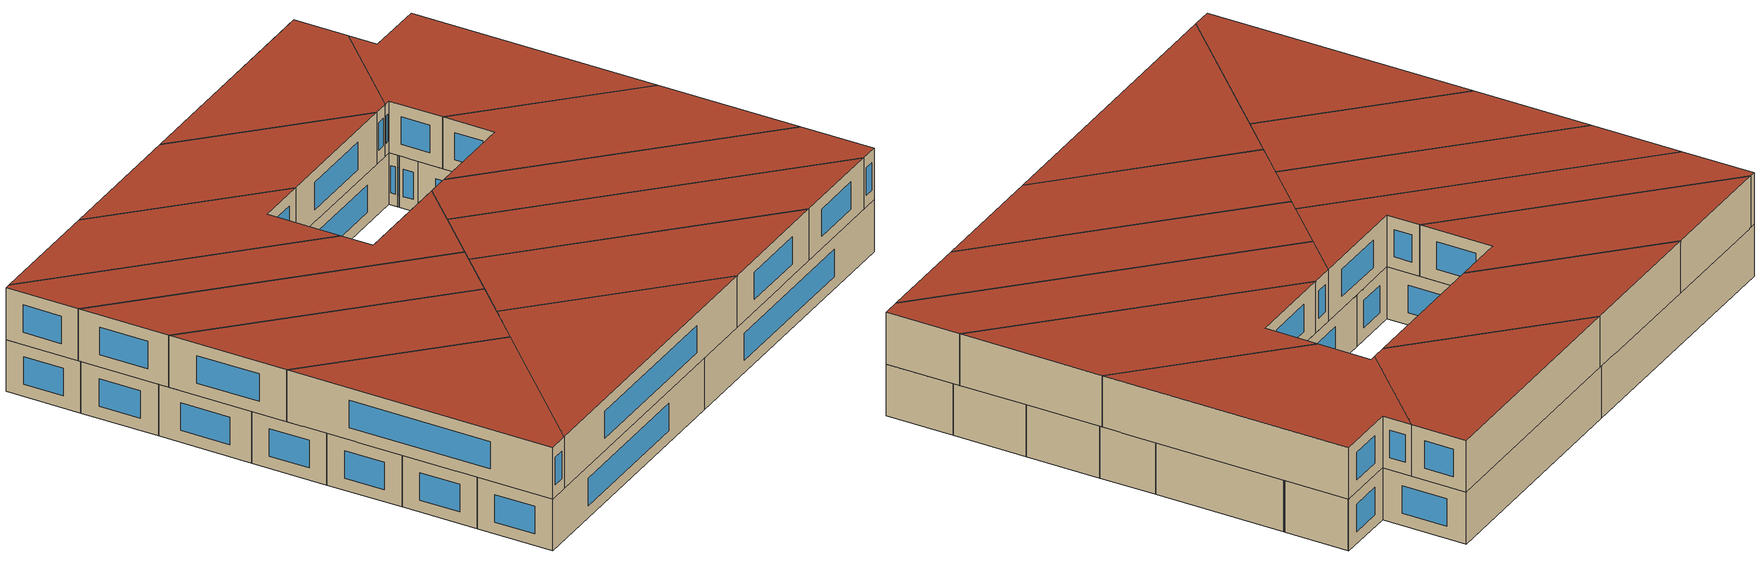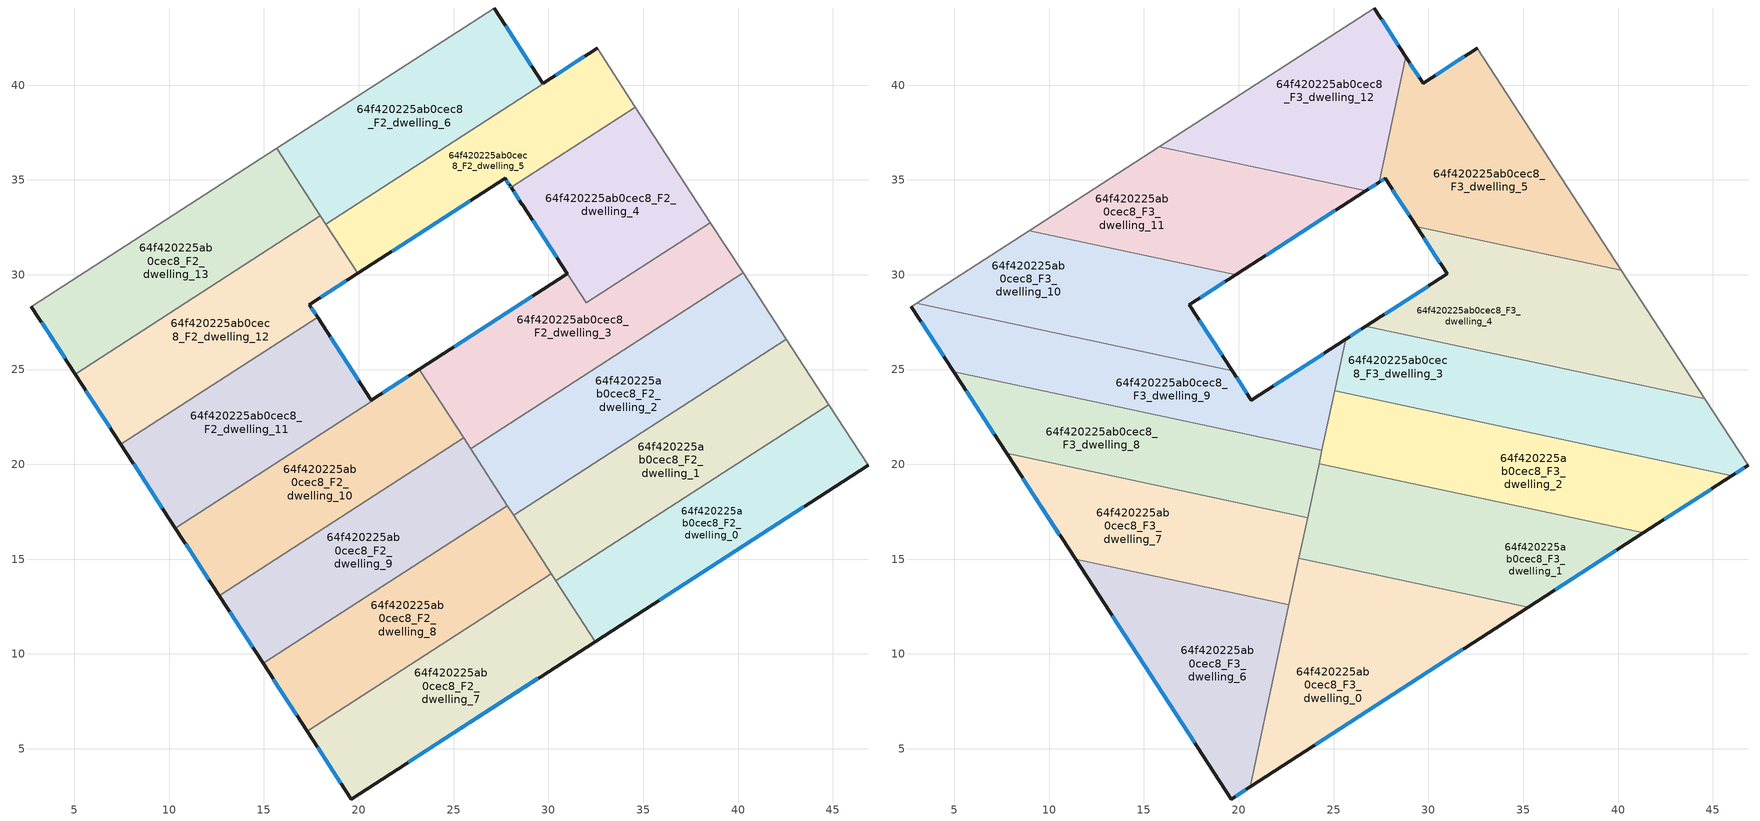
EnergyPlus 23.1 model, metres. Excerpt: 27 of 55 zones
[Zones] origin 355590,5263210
64f420225ab0cec8_F2_dwelling_0
 floor to 64f420225ab0cec8_F1_dwelling_0 (EU_floor_Construction): 44.78,23.15 46.86,19.95 32.46,10.66 30.4,13.86 z6
 wall outside (EU_wall_Construction): 32.46,10.66 46.86,19.95 z6:9
 wall to 64f420225ab0cec8_F2_dwelling_1 (EU_wall_Construction): 44.78,23.15 30.4,13.86 z6:9
 wall adiabatic (EU_wall_Construction): 46.86,19.95 44.78,23.15 z6:9
 wall to 64f420225ab0cec8_F2_dwelling_7 (EU_wall_Construction): 30.4,13.86 32.46,10.66 z6:9
 window (EU_Window_Construction): 35.84,12.84 43.48,17.77 z6.7:8.3
 ceiling adiabatic (EU_roof_Construction): 41.34,16.39 36.06,17.52 30.4,13.86 30.66,13.45 35.26,12.47 z9
64f420225ab0cec8_F2_dwelling_1
 floor to 64f420225ab0cec8_F1_dwelling_1 (EU_floor_Construction): 42.54,26.6 44.78,23.15 30.4,13.86 28.16,17.32 z6
 wall to 64f420225ab0cec8_F2_dwelling_2 (EU_wall_Construction): 42.54,26.6 28.16,17.32 z6:9
 wall adiabatic (EU_wall_Construction): 44.78,23.15 42.54,26.6 z6:9
 wall to 64f420225ab0cec8_F2_dwelling_8 (EU_wall_Construction): 28.16,17.32 30.15,14.24 z6:9
 wall to 64f420225ab0cec8_F2_dwelling_7 (EU_wall_Construction): 30.15,14.24 30.4,13.86 z6:9
64f420225ab0cec8_F2_dwelling_10
 floor to 64f420225ab0cec8_F1_dwelling_10 (EU_floor_Construction): 23.22,24.97 25.53,21.4 12.64,13.08 10.32,16.64 20.7,23.34 20.67,23.39 23.19,25.02 z6
 wall outside (EU_wall_Construction): 10.32,16.64 12.64,13.08 / 23.19,25.02 20.67,23.39 z6:9
 wall to 64f420225ab0cec8_F2_dwelling_9 (EU_wall_Construction): 12.64,13.08 25.53,21.4 z6:9
 wall to 64f420225ab0cec8_F2_dwelling_11 (EU_wall_Construction): 20.69,23.34 10.32,16.64 / 20.67,23.39 20.7,23.34 z6:9
 wall to 64f420225ab0cec8_F2_dwelling_3 (EU_wall_Construction): 25.53,21.4 23.22,24.97 23.19,25.02 z6:9
 window (EU_Window_Construction): 10.87,15.81 12.09,13.91 / 22.6,24.63 21.26,23.77 z6.7:8.3
 ceiling adiabatic (EU_roof_Construction): 14.56,14.31 11.4,14.99 12.64,13.08 z9
64f420225ab0cec8_F2_dwelling_11
 floor to 64f420225ab0cec8_F1_dwelling_11 (EU_floor_Construction): 17.83,27.77 20.67,23.39 20.69,23.34 10.32,16.64 7.45,21.07 z6
 wall outside (EU_wall_Construction): 20.67,23.39 17.83,27.77 / 7.45,21.07 10.32,16.64 z6:9
 wall to 64f420225ab0cec8_F2_dwelling_12 (EU_wall_Construction): 17.83,27.77 7.45,21.07 z6:9
 window (EU_Window_Construction): 20,24.42 18.49,26.74 / 8.12,20.03 9.65,17.68 z6.7:8.3
64f420225ab0cec8_F2_dwelling_12
 floor to 64f420225ab0cec8_F1_dwelling_12 (EU_floor_Construction): 17.97,33.1 19.93,30.07 17.4,28.43 17.83,27.77 7.45,21.07 5.05,24.76 z6
 wall outside (EU_wall_Construction): 17.83,27.77 17.4,28.43 19.93,30.07 / 5.05,24.76 7.45,21.07 z6:9
 wall to 64f420225ab0cec8_F2_dwelling_13 (EU_wall_Construction): 17.97,33.1 5.05,24.76 z6:9
 wall to 64f420225ab0cec8_F2_dwelling_5 (EU_wall_Construction): 19.93,30.07 18.26,32.66 z6:9
 wall to 64f420225ab0cec8_F2_dwelling_6 (EU_wall_Construction): 18.26,32.66 17.97,33.1 z6:9
 window (EU_Window_Construction): 17.99,28.81 19.34,29.68 / 17.72,27.92 17.5,28.27 / 5.61,23.89 6.89,21.94 z6.7:8.3
64f420225ab0cec8_F2_dwelling_13
 floor to 64f420225ab0cec8_F1_dwelling_13 (EU_floor_Construction): 15.67,36.67 17.97,33.1 5.05,24.76 2.74,28.32 z6
 wall outside (EU_wall_Construction): 2.74,28.32 5.05,24.76 z6:9
 wall adiabatic (EU_wall_Construction): 15.67,36.67 2.74,28.32 z6:9
 wall to 64f420225ab0cec8_F2_dwelling_6 (EU_wall_Construction): 17.97,33.1 15.67,36.67 z6:9
 window (EU_Window_Construction): 3.28,27.49 4.51,25.6 z6.7:8.3
 ceiling adiabatic (EU_roof_Construction): 17.97,33.1 15.67,36.67 2.74,28.32 5.05,24.76 z9
64f420225ab0cec8_F2_dwelling_2
 floor to 64f420225ab0cec8_F1_dwelling_2 (EU_floor_Construction): 40.27,30.1 42.54,26.6 28.16,17.32 25.9,20.82 z6
 wall to 64f420225ab0cec8_F2_dwelling_3 (EU_wall_Construction): 40.27,30.1 25.9,20.82 z6:9
 wall adiabatic (EU_wall_Construction): 42.54,26.6 40.27,30.1 z6:9
 wall to 64f420225ab0cec8_F2_dwelling_9 (EU_wall_Construction): 25.9,20.82 27.84,17.82 z6:9
 wall to 64f420225ab0cec8_F2_dwelling_8 (EU_wall_Construction): 27.84,17.82 28.16,17.32 z6:9
64f420225ab0cec8_F2_dwelling_3
 floor to 64f420225ab0cec8_F1_dwelling_3 (EU_floor_Construction): 38.54,32.75 40.27,30.1 25.9,20.82 23.19,25.02 30.99,30.05 28.61,33.73 31.99,28.53 z6
 wall outside (EU_wall_Construction): 28.61,33.73 30.99,30.05 23.19,25.02 z6:9
 wall to 64f420225ab0cec8_F2_dwelling_4 (EU_wall_Construction): 38.54,32.75 31.99,28.53 28.61,33.73 z6:9
 wall adiabatic (EU_wall_Construction): 40.27,30.1 38.54,32.75 z6:9
 wall to 64f420225ab0cec8_F2_dwelling_9 (EU_wall_Construction): 25.53,21.4 25.9,20.82 z6:9
 window (EU_Window_Construction): 29.16,28.87 25.02,26.2 / 29.17,32.86 30.43,30.91 z6.7:8.3
64f420225ab0cec8_F2_dwelling_4
 floor to 64f420225ab0cec8_F1_dwelling_4 (EU_floor_Construction): 34.59,38.84 38.54,32.75 31.99,28.53 28.03,34.6 z6
 wall outside (EU_wall_Construction): 28.03,34.6 28.6,33.72 z6:9
 wall to 64f420225ab0cec8_F2_dwelling_5 (EU_wall_Construction): 34.59,38.84 28.03,34.6 z6:9
 wall adiabatic (EU_wall_Construction): 38.54,32.75 34.59,38.84 z6:9
 window (EU_Window_Construction): 28.17,34.4 28.47,33.93 z6.7:8.3
64f420225ab0cec8_F2_dwelling_5
 floor to 64f420225ab0cec8_F1_dwelling_5 (EU_floor_Construction): 32.59,41.91 34.53,38.92 34.59,38.84 28.03,34.6 27.98,34.69 27.72,35.09 19.93,30.07 18.26,32.66 29.74,40.07 29.72,40.1 32.57,41.94 z6
 wall outside (EU_wall_Construction): 19.93,30.07 27.72,35.09 27.98,34.69 28.03,34.6 / 32.57,41.94 29.72,40.1 z6:9
 wall to 64f420225ab0cec8_F2_dwelling_6 (EU_wall_Construction): 29.72,40.1 29.74,40.07 / 29.73,40.06 18.26,32.66 z6:9
 wall adiabatic (EU_wall_Construction): 34.59,38.84 34.53,38.92 32.59,41.91 32.57,41.94 z6:9
 window (EU_Window_Construction): 27.78,35 27.92,34.78 / 21.76,31.25 25.89,33.91 / 31.9,41.51 30.39,40.53 / 27.99,34.67 28.02,34.62 z6.7:8.3
64f420225ab0cec8_F2_dwelling_6
 floor to 64f420225ab0cec8_F1_dwelling_6 (EU_floor_Construction): 27.14,44.07 29.72,40.1 29.73,40.06 18.26,32.66 15.67,36.67 z6
 wall outside (EU_wall_Construction): 29.71,40.1 27.14,44.07 z6:9
 wall adiabatic (EU_wall_Construction): 27.14,44.07 15.67,36.67 z6:9
 window (EU_Window_Construction): 29.11,41.03 27.74,43.14 z6.7:8.3
64f420225ab0cec8_F2_dwelling_7
 floor to 64f420225ab0cec8_F1_dwelling_7 (EU_floor_Construction): 30.15,14.24 32.46,10.66 19.6,2.35 17.28,5.93 z6
 wall outside (EU_wall_Construction): 17.28,5.93 19.6,2.35 32.46,10.66 z6:9
 wall to 64f420225ab0cec8_F2_dwelling_8 (EU_wall_Construction): 30.15,14.24 17.28,5.93 z6:9
 window (EU_Window_Construction): 22.62,4.3 29.44,8.71 / 17.82,5.09 19.05,3.19 z6.7:8.3
64f420225ab0cec8_F2_dwelling_8
 floor to 64f420225ab0cec8_F1_dwelling_8 (EU_floor_Construction): 27.84,17.82 30.15,14.24 17.28,5.93 14.96,9.5 z6
 wall outside (EU_wall_Construction): 14.96,9.5 17.28,5.93 z6:9
 wall to 64f420225ab0cec8_F2_dwelling_9 (EU_wall_Construction): 27.84,17.82 14.96,9.5 z6:9
 window (EU_Window_Construction): 15.5,8.66 16.73,6.77 z6.7:8.3
64f420225ab0cec8_F2_dwelling_9
 floor to 64f420225ab0cec8_F1_dwelling_9 (EU_floor_Construction): 25.53,21.4 27.84,17.82 14.96,9.5 12.64,13.08 z6
 wall outside (EU_wall_Construction): 12.64,13.08 14.96,9.5 z6:9
 window (EU_Window_Construction): 13.18,12.24 14.41,10.34 z6.7:8.3
 ceiling adiabatic (EU_roof_Construction): 20.46,13.05 14.56,14.31 12.64,13.08 14.96,9.5 z9; 27.84,17.82 25.53,21.4 26.75,19.5 24.24,20.04 23.11,14.77 z9
64f420225ab0cec8_F3_dwelling_0
 floor to 64f420225ab0cec8_F2_dwelling_7 (EU_floor_Construction): 30.66,13.45 32.46,10.66 20.6,3 21.85,8.88 29.36,13.73 z9
 floor to 64f420225ab0cec8_F2_dwelling_0 (EU_floor_Construction): 35.26,12.47 32.46,10.66 30.66,13.45 z9
 floor to 64f420225ab0cec8_F2_dwelling_8 (EU_floor_Construction): 29.36,13.73 21.85,8.88 23.11,14.77 23.45,14.99 z9
 floor adiabatic (EU_floor_Construction): 23.45,14.99 23.11,14.77 23.17,15.05 z9
 wall outside (EU_wall_Construction): 20.6,3 35.26,12.46 z9:12
 wall to 64f420225ab0cec8_F3_dwelling_1 (EU_wall_Construction): 35.26,12.46 23.17,15.05 z9:12
 wall to 64f420225ab0cec8_F3_dwelling_6 (EU_wall_Construction): 22.64,12.59 20.6,3 z9:12
 wall to 64f420225ab0cec8_F3_dwelling_7 (EU_wall_Construction): 23.17,15.05 22.64,12.59 z9:12
 window (EU_Window_Construction): 24.04,5.22 31.82,10.24 z9.7:11.3
 roof outside (EU_roof_Construction): 35.26,12.46 23.17,15.05 20.6,3 z12
64f420225ab0cec8_F3_dwelling_1
 floor to 64f420225ab0cec8_F2_dwelling_7 (EU_floor_Construction): 30.15,14.24 30.66,13.45 29.36,13.73 z9
 floor to 64f420225ab0cec8_F2_dwelling_1 (EU_floor_Construction): 36.06,17.52 30.4,13.86 28.16,17.32 30.35,18.73 z9
 floor adiabatic (EU_floor_Construction): 41.34,16.39 35.26,12.46 30.66,13.45 30.4,13.86 36.06,17.52 z9; 26.75,19.5 27.84,17.82 23.45,14.99 23.17,15.05 24.23,20.04 z9
 floor to 64f420225ab0cec8_F2_dwelling_8 (EU_floor_Construction): 28.16,17.32 30.15,14.24 29.36,13.73 23.45,14.99 27.84,17.82 z9
 floor to 64f420225ab0cec8_F2_dwelling_2 (EU_floor_Construction): 30.35,18.73 28.16,17.32 27.84,17.82 26.75,19.5 z9
 wall outside (EU_wall_Construction): 35.26,12.46 41.34,16.39 z9:12
 wall to 64f420225ab0cec8_F3_dwelling_2 (EU_wall_Construction): 41.34,16.39 24.23,20.04 z9:12
 wall to 64f420225ab0cec8_F3_dwelling_8 (EU_wall_Construction): 24.23,20.04 23.63,17.19 z9:12
 wall to 64f420225ab0cec8_F3_dwelling_7 (EU_wall_Construction): 23.63,17.19 23.17,15.05 z9:12
 window (EU_Window_Construction): 36.69,13.39 39.91,15.47 z9.7:11.3
 roof outside (EU_roof_Construction): 41.34,16.39 24.23,20.04 23.17,15.05 35.26,12.46 z12
64f420225ab0cec8_F3_dwelling_10
 floor adiabatic (EU_floor_Construction): 14.82,31.07 8.9,27.25 3.02,28.5 8.94,32.32 z9
 floor to 64f420225ab0cec8_F2_dwelling_12 (EU_floor_Construction): 19.83,30 17.4,28.43 17.82,27.77 15,25.94 8.9,27.25 14.82,31.07 z9
 floor to 64f420225ab0cec8_F2_dwelling_11 (EU_floor_Construction): 17.82,27.77 19.65,24.95 15,25.94 z9
 wall outside (EU_wall_Construction): 19.65,24.95 17.4,28.43 19.83,30 z9:12
 wall to 64f420225ab0cec8_F3_dwelling_11 (EU_wall_Construction): 19.83,30 8.94,32.33 z9:12
 wall to 64f420225ab0cec8_F3_dwelling_9 (EU_wall_Construction): 3.02,28.5 19.65,24.95 z9:12
 wall adiabatic (EU_wall_Construction): 8.94,32.33 3.02,28.5 z9:12
 window (EU_Window_Construction): 17.97,28.8 19.26,29.63 / 19.12,25.77 17.93,27.61 z9.7:11.3
 roof outside (EU_roof_Construction): 19.65,24.95 17.4,28.43 19.83,30 8.94,32.33 3.02,28.5 z12
64f420225ab0cec8_F3_dwelling_11
 floor to 64f420225ab0cec8_F2_dwelling_5 (EU_floor_Construction): 26.69,34.43 19.93,30.07 18.26,32.66 22.42,35.34 z9
 floor to 64f420225ab0cec8_F2_dwelling_6 (EU_floor_Construction): 22.42,35.34 18.26,32.66 15.67,36.67 15.81,36.75 z9
 floor adiabatic (EU_floor_Construction): 15.67,36.67 17.97,33.1 14.82,31.07 8.94,32.32 z9
 floor to 64f420225ab0cec8_F2_dwelling_12 (EU_floor_Construction): 17.97,33.1 19.93,30.07 19.83,30 14.82,31.07 z9
 wall outside (EU_wall_Construction): 19.83,30 26.69,34.43 z9:12
 wall to 64f420225ab0cec8_F3_dwelling_12 (EU_wall_Construction): 26.69,34.43 15.81,36.75 z9:12
 wall adiabatic (EU_wall_Construction): 15.81,36.75 8.94,32.33 z9:12
 window (EU_Window_Construction): 21.44,31.04 25.08,33.39 z9.7:11.3
 roof outside (EU_roof_Construction): 26.69,34.43 15.81,36.75 8.94,32.33 19.83,30 z12
64f420225ab0cec8_F3_dwelling_12
 floor to 64f420225ab0cec8_F2_dwelling_6 (EU_floor_Construction): 27.14,44.07 28.81,41.49 28.32,39.15 22.42,35.34 15.81,36.75 z9
 floor to 64f420225ab0cec8_F2_dwelling_5 (EU_floor_Construction): 28.32,39.15 27.41,34.89 26.69,34.43 22.42,35.34 z9
 wall outside (EU_wall_Construction): 28.82,41.49 27.14,44.07 / 26.69,34.43 27.41,34.89 z9:12
 wall to 64f420225ab0cec8_F3_dwelling_5 (EU_wall_Construction): 27.41,34.89 28.82,41.49 z9:12
 wall adiabatic (EU_wall_Construction): 27.14,44.07 15.81,36.75 z9:12
 window (EU_Window_Construction): 28.42,42.09 27.53,43.46 / 26.86,34.54 27.24,34.78 z9.7:11.3
 roof outside (EU_roof_Construction): 27.41,34.89 28.82,41.49 27.14,44.07 15.81,36.75 26.69,34.43 z12
64f420225ab0cec8_F3_dwelling_2
 floor to 64f420225ab0cec8_F2_dwelling_1 (EU_floor_Construction): 40.72,20.53 36.06,17.52 30.35,18.73 35.01,21.74 z9
 floor to 64f420225ab0cec8_F2_dwelling_2 (EU_floor_Construction): 35.01,21.74 30.35,18.73 26.75,19.5 25.9,20.82 29.24,22.98 z9
 floor to 64f420225ab0cec8_F2_dwelling_3 (EU_floor_Construction): 29.24,22.98 25.9,20.82 24.78,22.57 25.05,23.87 z9
 floor to 64f420225ab0cec8_F2_dwelling_0 (EU_floor_Construction): 46,19.4 41.34,16.39 36.06,17.52 40.72,20.53 z9
 floor to 64f420225ab0cec8_F2_dwelling_10 (EU_floor_Construction): 24.78,22.57 25.53,21.4 24.36,20.65 z9
 floor to 64f420225ab0cec8_F2_dwelling_9 (EU_floor_Construction): 25.53,21.4 26.75,19.5 24.24,20.04 24.36,20.65 z9
 wall outside (EU_wall_Construction): 41.34,16.39 46,19.4 z9:12
 wall to 64f420225ab0cec8_F3_dwelling_3 (EU_wall_Construction): 46,19.4 25.05,23.87 z9:12
 wall to 64f420225ab0cec8_F3_dwelling_9 (EU_wall_Construction): 25.05,23.87 24.38,20.74 z9:12
 wall to 64f420225ab0cec8_F3_dwelling_8 (EU_wall_Construction): 24.38,20.74 24.24,20.04 z9:12
 window (EU_Window_Construction): 42.43,17.09 44.91,18.69 z9.7:11.3
 roof outside (EU_roof_Construction): 46,19.4 25.05,23.87 24.23,20.04 41.34,16.39 z12
64f420225ab0cec8_F3_dwelling_3
 floor to 64f420225ab0cec8_F2_dwelling_3 (EU_floor_Construction): 33.6,25.8 29.24,22.98 25.05,23.87 25.64,26.59 26.69,27.27 z9
 floor to 64f420225ab0cec8_F2_dwelling_1 (EU_floor_Construction): 44.58,23.45 44.78,23.15 40.72,20.53 35.01,21.74 39.38,24.56 z9
 floor to 64f420225ab0cec8_F2_dwelling_0 (EU_floor_Construction): 44.78,23.15 46.86,19.95 46,19.4 40.72,20.53 z9
 floor to 64f420225ab0cec8_F2_dwelling_2 (EU_floor_Construction): 39.38,24.56 35.01,21.74 29.24,22.98 33.6,25.8 z9
 wall outside (EU_wall_Construction): 26.69,27.27 25.64,26.59 / 46,19.4 46.86,19.95 z9:12
 wall to 64f420225ab0cec8_F3_dwelling_4 (EU_wall_Construction): 44.58,23.45 26.69,27.27 z9:12
 wall adiabatic (EU_wall_Construction): 46.86,19.95 44.58,23.45 z9:12
 wall to 64f420225ab0cec8_F3_dwelling_9 (EU_wall_Construction): 25.64,26.59 25.05,23.87 z9:12
 window (EU_Window_Construction): 26.44,27.11 25.88,26.75 / 46.2,19.53 46.66,19.82 z9.7:11.3
 roof outside (EU_roof_Construction): 46.86,19.95 44.58,23.45 26.69,27.27 25.64,26.59 25.05,23.87 46,19.4 z12
64f420225ab0cec8_F3_dwelling_4
 floor to 64f420225ab0cec8_F2_dwelling_2 (EU_floor_Construction): 40.27,30.1 42.54,26.6 39.38,24.56 33.6,25.8 z9
 floor to 64f420225ab0cec8_F2_dwelling_3 (EU_floor_Construction): 40.18,30.23 40.27,30.1 33.6,25.8 26.69,27.27 30.99,30.05 29.38,32.54 31.99,28.53 36.01,31.12 z9
 floor to 64f420225ab0cec8_F2_dwelling_1 (EU_floor_Construction): 42.54,26.6 44.58,23.45 39.38,24.56 z9
 floor to 64f420225ab0cec8_F2_dwelling_4 (EU_floor_Construction): 36.01,31.12 31.99,28.53 29.38,32.54 z9
 wall outside (EU_wall_Construction): 29.37,32.54 30.99,30.05 26.69,27.27 z9:12
 wall to 64f420225ab0cec8_F3_dwelling_5 (EU_wall_Construction): 40.18,30.23 29.37,32.54 z9:12
 wall adiabatic (EU_wall_Construction): 44.58,23.45 40.18,30.23 z9:12
 window (EU_Window_Construction): 29.75,31.95 30.61,30.63 / 29.98,29.4 27.7,27.92 z9.7:11.3
 roof outside (EU_roof_Construction): 44.58,23.45 40.18,30.23 29.37,32.54 30.99,30.05 26.69,27.27 z12
64f420225ab0cec8_F3_dwelling_5
 floor to 64f420225ab0cec8_F2_dwelling_4 (EU_floor_Construction): 34.59,38.84 38.54,32.75 36.01,31.12 29.38,32.54 28.03,34.6 z9
 floor to 64f420225ab0cec8_F2_dwelling_5 (EU_floor_Construction): 32.57,41.94 34.54,38.92 34.59,38.84 28.03,34.6 27.72,35.09 27.41,34.89 28.32,39.15 29.74,40.07 29.72,40.1 z9
 floor to 64f420225ab0cec8_F2_dwelling_6 (EU_floor_Construction): 28.81,41.49 29.72,40.1 29.73,40.06 28.32,39.15 z9
 floor to 64f420225ab0cec8_F2_dwelling_3 (EU_floor_Construction): 38.54,32.75 40.18,30.23 36.01,31.12 z9
 wall outside (EU_wall_Construction): 27.41,34.89 27.72,35.09 29.37,32.54 / 32.57,41.94 29.72,40.1 28.82,41.49 z9:12
 wall adiabatic (EU_wall_Construction): 40.18,30.23 32.57,41.94 z9:12
 window (EU_Window_Construction): 28.11,34.49 28.98,33.14 / 27.48,34.94 27.64,35.04 / 29.5,40.43 29.03,41.16 / 31.9,41.51 30.39,40.53 z9.7:11.3
 roof outside (EU_roof_Construction): 40.18,30.23 32.57,41.94 29.72,40.1 28.82,41.49 27.41,34.89 27.72,35.09 29.37,32.54 z12
64f420225ab0cec8_F3_dwelling_6
 floor to 64f420225ab0cec8_F2_dwelling_8 (EU_floor_Construction): 22.64,12.59 21.85,8.88 17.28,5.93 14.96,9.5 20.46,13.05 z9
 floor adiabatic (EU_floor_Construction): 20.46,13.05 14.96,9.5 11.4,14.99 z9
 floor to 64f420225ab0cec8_F2_dwelling_7 (EU_floor_Construction): 21.85,8.88 20.6,3 19.6,2.35 17.28,5.93 z9
 wall outside (EU_wall_Construction): 11.4,14.99 19.6,2.35 20.6,3 z9:12
 wall to 64f420225ab0cec8_F3_dwelling_7 (EU_wall_Construction): 22.64,12.59 11.4,14.99 z9:12
 window (EU_Window_Construction): 19.83,2.5 20.36,2.85 / 13.32,12.02 17.67,5.32 z9.7:11.3
 roof outside (EU_roof_Construction): 20.6,3 22.64,12.59 11.4,14.99 19.6,2.35 z12
64f420225ab0cec8_F3_dwelling_7
 floor to 64f420225ab0cec8_F2_dwelling_10 (EU_floor_Construction): 20.16,17.93 14.56,14.31 11.4,14.99 10.32,16.64 14.27,19.19 z9
 floor to 64f420225ab0cec8_F2_dwelling_11 (EU_floor_Construction): 14.27,19.19 10.32,16.64 7.76,20.58 z9
 floor to 64f420225ab0cec8_F2_dwelling_9 (EU_floor_Construction): 23.63,17.19 23.11,14.77 20.46,13.05 14.56,14.31 20.16,17.93 z9
 floor to 64f420225ab0cec8_F2_dwelling_8 (EU_floor_Construction): 23.11,14.77 22.64,12.59 20.46,13.05 z9
 wall outside (EU_wall_Construction): 7.76,20.58 11.4,14.99 z9:12
 wall to 64f420225ab0cec8_F3_dwelling_8 (EU_wall_Construction): 23.63,17.19 7.76,20.58 z9:12
 window (EU_Window_Construction): 8.62,19.27 10.54,16.3 z9.7:11.3
 roof outside (EU_roof_Construction): 22.64,12.59 23.63,17.19 7.76,20.58 11.4,14.99 z12
64f420225ab0cec8_F3_dwelling_8
 floor to 64f420225ab0cec8_F2_dwelling_11 (EU_floor_Construction): 18.58,21.98 14.27,19.19 7.76,20.58 7.45,21.07 11.27,23.54 z9
 floor to 64f420225ab0cec8_F2_dwelling_10 (EU_floor_Construction): 24.38,20.74 24.36,20.65 20.16,17.93 14.27,19.19 18.58,21.98 z9
 floor to 64f420225ab0cec8_F2_dwelling_12 (EU_floor_Construction): 11.27,23.54 7.45,21.07 5.05,24.76 5.17,24.84 z9
 floor adiabatic (EU_floor_Construction): 5.17,24.84 5.05,24.76 4.97,24.88 z9
 floor to 64f420225ab0cec8_F2_dwelling_9 (EU_floor_Construction): 24.36,20.65 23.63,17.19 20.16,17.93 z9
 wall outside (EU_wall_Construction): 4.97,24.88 7.76,20.58 z9:12
 wall to 64f420225ab0cec8_F3_dwelling_9 (EU_wall_Construction): 24.38,20.74 4.97,24.88 z9:12
 window (EU_Window_Construction): 5.63,23.87 7.11,21.59 z9.7:11.3
 roof outside (EU_roof_Construction): 23.63,17.19 24.38,20.74 4.97,24.88 7.76,20.58 z12
64f420225ab0cec8_F3_dwelling_9
 floor to 64f420225ab0cec8_F2_dwelling_12 (EU_floor_Construction): 15,25.94 11.27,23.54 5.17,24.84 8.9,27.25 z9
 floor to 64f420225ab0cec8_F2_dwelling_3 (EU_floor_Construction): 25.64,26.59 24.77,22.57 23.19,25.02 z9
 floor to 64f420225ab0cec8_F2_dwelling_10 (EU_floor_Construction): 23.19,25.02 24.77,22.57 24.38,20.74 18.58,21.98 20.7,23.34 20.67,23.39 z9
 floor to 64f420225ab0cec8_F2_dwelling_11 (EU_floor_Construction): 19.65,24.95 20.67,23.39 20.69,23.34 18.58,21.98 11.27,23.54 15,25.94 z9
 floor adiabatic (EU_floor_Construction): 8.9,27.25 5.17,24.84 4.97,24.88 2.74,28.32 3.02,28.5 z9
 wall outside (EU_wall_Construction): 2.74,28.32 4.97,24.88 / 25.64,26.59 20.67,23.39 19.65,24.95 z9:12
 wall adiabatic (EU_wall_Construction): 3.02,28.5 2.74,28.32 z9:12
 window (EU_Window_Construction): 3.26,27.51 4.45,25.69 / 20.43,23.75 19.89,24.58 / 24.47,25.84 21.84,24.14 z9.7:11.3
 roof outside (EU_roof_Construction): 24.38,20.74 25.64,26.59 20.67,23.39 19.65,24.95 3.02,28.5 2.74,28.32 4.97,24.88 z12
[Building]
EU S2 Campaign: North Axis=0; Terrain=City; Solar Distribution=FullExterior
[Site:Location]
Budapest.Ferenc.Liszt.Intl.AP: Latitude=47.437; Longitude=19.256; Time Zone=1; Elevation=185
[SizingPeriod:WeatherFileDays]
AnnualSizingPeriod: Begin Month=1; Begin Day of Month=1; End Month=12; End Day of Month=31; Day of Week for Start Day=Monday; Use Weather File Daylight Saving Period=No; Use Weather File Rain and Snow Indicators=No
[MATERIAL]
EU_InternalMass_Material: Roughness=MediumRough; Thickness=0.1; Conductivity=1; Density=1800; Specific Heat=900; Thermal Absorptance=0.9; Solar Absorptance=0.7; Visible Absorptance=0.7
[MATERIAL:NOMASS] Roughness=MediumRough; Thermal Absorptance=0.9; Solar Absorptance=0.7; Visible Absorptance=0.7
Name | Thermal Resistance
EU_wall_NoMass | 0.832559
EU_roof_NoMass | 1.39638
EU_floor_NoMass | 0.872794
[WINDOWMATERIAL:SIMPLEGLAZINGSYSTEM]
EU_Window_SimpleGlazing: UFactor=2.79869; Solar Heat Gain Coefficient=0.75; Visible Transmittance=0.75
[CONSTRUCTION]
EU_wall_Construction: EU_wall_NoMass
EU_roof_Construction: EU_roof_NoMass
EU_floor_Construction: EU_floor_NoMass
EU_Window_Construction: EU_Window_SimpleGlazing
EU_InternalMass_Construction: EU_InternalMass_Material
[ZONE] Type=1; Multiplier=1; Ceiling Height=autocalculate; Floor Area=autocalculate; Part of Total Floor Area=Yes
Name | Volume
64f420225ab0cec8_F2_dwelling_0; 64f420225ab0cec8_F3_dwelling_8 | 195.946
64f420225ab0cec8_F3_dwelling_0 | 228.608
64f420225ab0cec8_F2_dwelling_1 | 211.4
64f420225ab0cec8_F3_dwelling_1 | 228.614
64f420225ab0cec8_F2_dwelling_10 | 196.445
64f420225ab0cec8_F3_dwelling_10 | 192.022
64f420225ab0cec8_F2_dwelling_11 | 195.418
64f420225ab0cec8_F3_dwelling_11 | 192.595
64f420225ab0cec8_F2_dwelling_12 | 195.96
64f420225ab0cec8_F3_dwelling_12 | 190.962
64f420225ab0cec8_F2_dwelling_13 | 195.952
64f420225ab0cec8_F2_dwelling_2 | 213.88
64f420225ab0cec8_F3_dwelling_2 | 228.63
64f420225ab0cec8_F2_dwelling_3 | 213.415
64f420225ab0cec8_F3_dwelling_3 | 228.571
64f420225ab0cec8_F2_dwelling_4 | 169.739
64f420225ab0cec8_F3_dwelling_4 | 228.612
64f420225ab0cec8_F2_dwelling_5 | 171.793
64f420225ab0cec8_F3_dwelling_5 | 228.623
64f420225ab0cec8_F2_dwelling_6 | 195.539
64f420225ab0cec8_F3_dwelling_6 | 195.971
64f420225ab0cec8_F2_dwelling_7 | 195.931
64f420225ab0cec8_F3_dwelling_7 | 195.948
64f420225ab0cec8_F2_dwelling_8 | 195.998
64f420225ab0cec8_F2_dwelling_9 | 195.95
64f420225ab0cec8_F3_dwelling_9 | 208.244
[INTERNALMASS] Construction=EU_InternalMass_Construction
Name | Zone or ZoneList | Surface Area
64f420225ab0cec8_F2_dwelling_0_EU_InternalMass | 64f420225ab0cec8_F2_dwelling_0 | 65.3153
64f420225ab0cec8_F2_dwelling_1_EU_InternalMass | 64f420225ab0cec8_F2_dwelling_1 | 70.462
64f420225ab0cec8_F2_dwelling_2_EU_InternalMass | 64f420225ab0cec8_F2_dwelling_2 | 71.2972
64f420225ab0cec8_F2_dwelling_3_EU_InternalMass | 64f420225ab0cec8_F2_dwelling_3 | 71.1469
64f420225ab0cec8_F2_dwelling_4_EU_InternalMass | 64f420225ab0cec8_F2_dwelling_4 | 56.5651
64f420225ab0cec8_F2_dwelling_5_EU_InternalMass | 64f420225ab0cec8_F2_dwelling_5 | 57.2656
64f420225ab0cec8_F2_dwelling_6_EU_InternalMass | 64f420225ab0cec8_F2_dwelling_6 | 65.179
64f420225ab0cec8_F2_dwelling_7_EU_InternalMass | 64f420225ab0cec8_F2_dwelling_7 | 65.3102
64f420225ab0cec8_F2_dwelling_8_EU_InternalMass | 64f420225ab0cec8_F2_dwelling_8 | 65.3327
64f420225ab0cec8_F2_dwelling_9_EU_InternalMass | 64f420225ab0cec8_F2_dwelling_9 | 65.3166
64f420225ab0cec8_F2_dwelling_10_EU_InternalMass | 64f420225ab0cec8_F2_dwelling_10 | 65.4818
64f420225ab0cec8_F2_dwelling_11_EU_InternalMass | 64f420225ab0cec8_F2_dwelling_11 | 65.1385
64f420225ab0cec8_F2_dwelling_12_EU_InternalMass | 64f420225ab0cec8_F2_dwelling_12 | 65.32
64f420225ab0cec8_F2_dwelling_13_EU_InternalMass | 64f420225ab0cec8_F2_dwelling_13 | 65.3174
64f420225ab0cec8_F3_dwelling_0_EU_InternalMass | 64f420225ab0cec8_F3_dwelling_0 | 76.2028
64f420225ab0cec8_F3_dwelling_1_EU_InternalMass | 64f420225ab0cec8_F3_dwelling_1 | 76.2045
64f420225ab0cec8_F3_dwelling_2_EU_InternalMass | 64f420225ab0cec8_F3_dwelling_2 | 76.21
64f420225ab0cec8_F3_dwelling_3_EU_InternalMass | 64f420225ab0cec8_F3_dwelling_3 | 76.1903
64f420225ab0cec8_F3_dwelling_4_EU_InternalMass | 64f420225ab0cec8_F3_dwelling_4 | 76.2038
64f420225ab0cec8_F3_dwelling_5_EU_InternalMass | 64f420225ab0cec8_F3_dwelling_5 | 76.2077
64f420225ab0cec8_F3_dwelling_6_EU_InternalMass | 64f420225ab0cec8_F3_dwelling_6 | 65.3236
64f420225ab0cec8_F3_dwelling_7_EU_InternalMass | 64f420225ab0cec8_F3_dwelling_7 | 65.3162
64f420225ab0cec8_F3_dwelling_8_EU_InternalMass | 64f420225ab0cec8_F3_dwelling_8 | 65.3154
64f420225ab0cec8_F3_dwelling_9_EU_InternalMass | 64f420225ab0cec8_F3_dwelling_9 | 69.4151
64f420225ab0cec8_F3_dwelling_10_EU_InternalMass | 64f420225ab0cec8_F3_dwelling_10 | 64.009
64f420225ab0cec8_F3_dwelling_11_EU_InternalMass | 64f420225ab0cec8_F3_dwelling_11 | 64.1995
64f420225ab0cec8_F3_dwelling_12_EU_InternalMass | 64f420225ab0cec8_F3_dwelling_12 | 63.6494
[OTHEREQUIPMENT] Fuel Type=Electricity; Design Level Calculation Method=Watts/Area; Power per Zone Floor Area=1; Fraction Latent=0; Fraction Radiant=0; Fraction Lost=0; Carbon Dioxide Generation Rate=0; EndUse Subcategory=EU_Step8_InternalGains
Name | Zone or ZoneList or Space or SpaceList | Schedule
EU_Step8_InternalGain_64f420225ab0cec8_F2_dwelling_0_f000 | 64f420225ab0cec8_F2_dwelling_0 | EU_Step8_GainSchedule_64f420225ab0cec8_F2_dwelling_0_f000
EU_Step8_InternalGain_64f420225ab0cec8_F2_dwelling_1_f000 | 64f420225ab0cec8_F2_dwelling_1 | EU_Step8_GainSchedule_64f420225ab0cec8_F2_dwelling_1_f000
EU_Step8_InternalGain_64f420225ab0cec8_F2_dwelling_2_f000 | 64f420225ab0cec8_F2_dwelling_2 | EU_Step8_GainSchedule_64f420225ab0cec8_F2_dwelling_2_f000
EU_Step8_InternalGain_64f420225ab0cec8_F2_dwelling_3_f000 | 64f420225ab0cec8_F2_dwelling_3 | EU_Step8_GainSchedule_64f420225ab0cec8_F2_dwelling_3_f000
EU_Step8_InternalGain_64f420225ab0cec8_F2_dwelling_4_f000 | 64f420225ab0cec8_F2_dwelling_4 | EU_Step8_GainSchedule_64f420225ab0cec8_F2_dwelling_4_f000
EU_Step8_InternalGain_64f420225ab0cec8_F2_dwelling_5_f000 | 64f420225ab0cec8_F2_dwelling_5 | EU_Step8_GainSchedule_64f420225ab0cec8_F2_dwelling_5_f000
EU_Step8_InternalGain_64f420225ab0cec8_F2_dwelling_6_f000 | 64f420225ab0cec8_F2_dwelling_6 | EU_Step8_GainSchedule_64f420225ab0cec8_F2_dwelling_6_f000
EU_Step8_InternalGain_64f420225ab0cec8_F2_dwelling_7_f000 | 64f420225ab0cec8_F2_dwelling_7 | EU_Step8_GainSchedule_64f420225ab0cec8_F2_dwelling_7_f000
EU_Step8_InternalGain_64f420225ab0cec8_F2_dwelling_8_f000 | 64f420225ab0cec8_F2_dwelling_8 | EU_Step8_GainSchedule_64f420225ab0cec8_F2_dwelling_8_f000
EU_Step8_InternalGain_64f420225ab0cec8_F2_dwelling_9_f000 | 64f420225ab0cec8_F2_dwelling_9 | EU_Step8_GainSchedule_64f420225ab0cec8_F2_dwelling_9_f000
EU_Step8_InternalGain_64f420225ab0cec8_F2_dwelling_10_f000 | 64f420225ab0cec8_F2_dwelling_10 | EU_Step8_GainSchedule_64f420225ab0cec8_F2_dwelling_10_f000
EU_Step8_InternalGain_64f420225ab0cec8_F2_dwelling_11_f000 | 64f420225ab0cec8_F2_dwelling_11 | EU_Step8_GainSchedule_64f420225ab0cec8_F2_dwelling_11_f000
EU_Step8_InternalGain_64f420225ab0cec8_F2_dwelling_12_f000 | 64f420225ab0cec8_F2_dwelling_12 | EU_Step8_GainSchedule_64f420225ab0cec8_F2_dwelling_12_f000
EU_Step8_InternalGain_64f420225ab0cec8_F2_dwelling_13_f000 | 64f420225ab0cec8_F2_dwelling_13 | EU_Step8_GainSchedule_64f420225ab0cec8_F2_dwelling_13_f000
EU_Step8_InternalGain_64f420225ab0cec8_F3_dwelling_0_f000 | 64f420225ab0cec8_F3_dwelling_0 | EU_Step8_GainSchedule_64f420225ab0cec8_F3_dwelling_0_f000
EU_Step8_InternalGain_64f420225ab0cec8_F3_dwelling_1_f000 | 64f420225ab0cec8_F3_dwelling_1 | EU_Step8_GainSchedule_64f420225ab0cec8_F3_dwelling_1_f000
EU_Step8_InternalGain_64f420225ab0cec8_F3_dwelling_2_f000 | 64f420225ab0cec8_F3_dwelling_2 | EU_Step8_GainSchedule_64f420225ab0cec8_F3_dwelling_2_f000
EU_Step8_InternalGain_64f420225ab0cec8_F3_dwelling_3_f000 | 64f420225ab0cec8_F3_dwelling_3 | EU_Step8_GainSchedule_64f420225ab0cec8_F3_dwelling_3_f000
EU_Step8_InternalGain_64f420225ab0cec8_F3_dwelling_4_f000 | 64f420225ab0cec8_F3_dwelling_4 | EU_Step8_GainSchedule_64f420225ab0cec8_F3_dwelling_4_f000
EU_Step8_InternalGain_64f420225ab0cec8_F3_dwelling_5_f000 | 64f420225ab0cec8_F3_dwelling_5 | EU_Step8_GainSchedule_64f420225ab0cec8_F3_dwelling_5_f000
EU_Step8_InternalGain_64f420225ab0cec8_F3_dwelling_6_f000 | 64f420225ab0cec8_F3_dwelling_6 | EU_Step8_GainSchedule_64f420225ab0cec8_F3_dwelling_6_f000
EU_Step8_InternalGain_64f420225ab0cec8_F3_dwelling_7_f000 | 64f420225ab0cec8_F3_dwelling_7 | EU_Step8_GainSchedule_64f420225ab0cec8_F3_dwelling_7_f000
EU_Step8_InternalGain_64f420225ab0cec8_F3_dwelling_8_f000 | 64f420225ab0cec8_F3_dwelling_8 | EU_Step8_GainSchedule_64f420225ab0cec8_F3_dwelling_8_f000
EU_Step8_InternalGain_64f420225ab0cec8_F3_dwelling_9_f000 | 64f420225ab0cec8_F3_dwelling_9 | EU_Step8_GainSchedule_64f420225ab0cec8_F3_dwelling_9_f000
EU_Step8_InternalGain_64f420225ab0cec8_F3_dwelling_10_f000 | 64f420225ab0cec8_F3_dwelling_10 | EU_Step8_GainSchedule_64f420225ab0cec8_F3_dwelling_10_f000
EU_Step8_InternalGain_64f420225ab0cec8_F3_dwelling_11_f000 | 64f420225ab0cec8_F3_dwelling_11 | EU_Step8_GainSchedule_64f420225ab0cec8_F3_dwelling_11_f000
EU_Step8_InternalGain_64f420225ab0cec8_F3_dwelling_12_f000 | 64f420225ab0cec8_F3_dwelling_12 | EU_Step8_GainSchedule_64f420225ab0cec8_F3_dwelling_12_f000
[ZONEVENTILATION:DESIGNFLOWRATE] Schedule=EU_AlwaysOn; Design Flow Rate Calculation Method=AirChanges/Hour; Air Changes per Hour=0.475469; Ventilation Type=Natural; Fan Pressure Rise=0; Fan Total Efficiency=1; Constant Term Coefficient=1; Temperature Term Coefficient=0; Velocity Term Coefficient=0; Velocity Squared Term Coefficient=0; Minimum Indoor Temperature=-100; Maximum Indoor Temperature=100; Delta Temperature=-100; Minimum Outdoor Temperature=-100; Maximum Outdoor Temperature=100; Maximum Wind Speed=40
Name | Zone or ZoneList or Space or SpaceList
EU_ConstantAir_64f420225ab0cec8_F2_dwelling_0 | 64f420225ab0cec8_F2_dwelling_0
EU_ConstantAir_64f420225ab0cec8_F2_dwelling_1 | 64f420225ab0cec8_F2_dwelling_1
EU_ConstantAir_64f420225ab0cec8_F2_dwelling_2 | 64f420225ab0cec8_F2_dwelling_2
EU_ConstantAir_64f420225ab0cec8_F2_dwelling_3 | 64f420225ab0cec8_F2_dwelling_3
EU_ConstantAir_64f420225ab0cec8_F2_dwelling_4 | 64f420225ab0cec8_F2_dwelling_4
EU_ConstantAir_64f420225ab0cec8_F2_dwelling_5 | 64f420225ab0cec8_F2_dwelling_5
EU_ConstantAir_64f420225ab0cec8_F2_dwelling_6 | 64f420225ab0cec8_F2_dwelling_6
EU_ConstantAir_64f420225ab0cec8_F2_dwelling_7 | 64f420225ab0cec8_F2_dwelling_7
EU_ConstantAir_64f420225ab0cec8_F2_dwelling_8 | 64f420225ab0cec8_F2_dwelling_8
EU_ConstantAir_64f420225ab0cec8_F2_dwelling_9 | 64f420225ab0cec8_F2_dwelling_9
EU_ConstantAir_64f420225ab0cec8_F2_dwelling_10 | 64f420225ab0cec8_F2_dwelling_10
EU_ConstantAir_64f420225ab0cec8_F2_dwelling_11 | 64f420225ab0cec8_F2_dwelling_11
EU_ConstantAir_64f420225ab0cec8_F2_dwelling_12 | 64f420225ab0cec8_F2_dwelling_12
EU_ConstantAir_64f420225ab0cec8_F2_dwelling_13 | 64f420225ab0cec8_F2_dwelling_13
EU_ConstantAir_64f420225ab0cec8_F3_dwelling_0 | 64f420225ab0cec8_F3_dwelling_0
EU_ConstantAir_64f420225ab0cec8_F3_dwelling_1 | 64f420225ab0cec8_F3_dwelling_1
EU_ConstantAir_64f420225ab0cec8_F3_dwelling_2 | 64f420225ab0cec8_F3_dwelling_2
EU_ConstantAir_64f420225ab0cec8_F3_dwelling_3 | 64f420225ab0cec8_F3_dwelling_3
EU_ConstantAir_64f420225ab0cec8_F3_dwelling_4 | 64f420225ab0cec8_F3_dwelling_4
EU_ConstantAir_64f420225ab0cec8_F3_dwelling_5 | 64f420225ab0cec8_F3_dwelling_5
EU_ConstantAir_64f420225ab0cec8_F3_dwelling_6 | 64f420225ab0cec8_F3_dwelling_6
EU_ConstantAir_64f420225ab0cec8_F3_dwelling_7 | 64f420225ab0cec8_F3_dwelling_7
EU_ConstantAir_64f420225ab0cec8_F3_dwelling_8 | 64f420225ab0cec8_F3_dwelling_8
EU_ConstantAir_64f420225ab0cec8_F3_dwelling_9 | 64f420225ab0cec8_F3_dwelling_9
EU_ConstantAir_64f420225ab0cec8_F3_dwelling_10 | 64f420225ab0cec8_F3_dwelling_10
EU_ConstantAir_64f420225ab0cec8_F3_dwelling_11 | 64f420225ab0cec8_F3_dwelling_11
EU_ConstantAir_64f420225ab0cec8_F3_dwelling_12 | 64f420225ab0cec8_F3_dwelling_12
[HVACTEMPLATE:ZONE:IDEALLOADSAIRSYSTEM] System Availability Schedule=EU_AlwaysOn; Maximum Heating Supply Air Temperature=50; Minimum Cooling Supply Air Temperature=13; Maximum Heating Supply Air Humidity Ratio=0.0156; Minimum Cooling Supply Air Humidity Ratio=0.0077; Heating Limit=NoLimit; Cooling Limit=NoLimit; Heating Availability Schedule=EU_AlwaysOn; Cooling Availability Schedule=EU_CoolingOff; Dehumidification Control Type=ConstantSensibleHeatRatio; Cooling Sensible Heat Ratio=0.7; Dehumidification Setpoint=60; Humidification Control Type=None; Humidification Setpoint=30; Outdoor Air Method=None; Outdoor Air Flow Rate per Person=0.00944; Outdoor Air Flow Rate per Zone Floor Area=0; Outdoor Air Flow Rate per Zone=0; Demand Controlled Ventilation Type=None; Outdoor Air Economizer Type=NoEconomizer; Heat Recovery Type=None; Sensible Heat Recovery Effectiveness=0.7; Latent Heat Recovery Effectiveness=0.65
Name | Template Thermostat
64f420225ab0cec8_F2_dwelling_0 | EU_HeatOnly_64f420225ab0cec8_F2_dwelling_0
64f420225ab0cec8_F2_dwelling_1 | EU_HeatOnly_64f420225ab0cec8_F2_dwelling_1
64f420225ab0cec8_F2_dwelling_2 | EU_HeatOnly_64f420225ab0cec8_F2_dwelling_2
64f420225ab0cec8_F2_dwelling_3 | EU_HeatOnly_64f420225ab0cec8_F2_dwelling_3
64f420225ab0cec8_F2_dwelling_4 | EU_HeatOnly_64f420225ab0cec8_F2_dwelling_4
64f420225ab0cec8_F2_dwelling_5 | EU_HeatOnly_64f420225ab0cec8_F2_dwelling_5
64f420225ab0cec8_F2_dwelling_6 | EU_HeatOnly_64f420225ab0cec8_F2_dwelling_6
64f420225ab0cec8_F2_dwelling_7 | EU_HeatOnly_64f420225ab0cec8_F2_dwelling_7
64f420225ab0cec8_F2_dwelling_8 | EU_HeatOnly_64f420225ab0cec8_F2_dwelling_8
64f420225ab0cec8_F2_dwelling_9 | EU_HeatOnly_64f420225ab0cec8_F2_dwelling_9
64f420225ab0cec8_F2_dwelling_10 | EU_HeatOnly_64f420225ab0cec8_F2_dwelling_10
64f420225ab0cec8_F2_dwelling_11 | EU_HeatOnly_64f420225ab0cec8_F2_dwelling_11
64f420225ab0cec8_F2_dwelling_12 | EU_HeatOnly_64f420225ab0cec8_F2_dwelling_12
64f420225ab0cec8_F2_dwelling_13 | EU_HeatOnly_64f420225ab0cec8_F2_dwelling_13
64f420225ab0cec8_F3_dwelling_0 | EU_HeatOnly_64f420225ab0cec8_F3_dwelling_0
64f420225ab0cec8_F3_dwelling_1 | EU_HeatOnly_64f420225ab0cec8_F3_dwelling_1
64f420225ab0cec8_F3_dwelling_2 | EU_HeatOnly_64f420225ab0cec8_F3_dwelling_2
64f420225ab0cec8_F3_dwelling_3 | EU_HeatOnly_64f420225ab0cec8_F3_dwelling_3
64f420225ab0cec8_F3_dwelling_4 | EU_HeatOnly_64f420225ab0cec8_F3_dwelling_4
64f420225ab0cec8_F3_dwelling_5 | EU_HeatOnly_64f420225ab0cec8_F3_dwelling_5
64f420225ab0cec8_F3_dwelling_6 | EU_HeatOnly_64f420225ab0cec8_F3_dwelling_6
64f420225ab0cec8_F3_dwelling_7 | EU_HeatOnly_64f420225ab0cec8_F3_dwelling_7
64f420225ab0cec8_F3_dwelling_8 | EU_HeatOnly_64f420225ab0cec8_F3_dwelling_8
64f420225ab0cec8_F3_dwelling_9 | EU_HeatOnly_64f420225ab0cec8_F3_dwelling_9
64f420225ab0cec8_F3_dwelling_10 | EU_HeatOnly_64f420225ab0cec8_F3_dwelling_10
64f420225ab0cec8_F3_dwelling_11 | EU_HeatOnly_64f420225ab0cec8_F3_dwelling_11
64f420225ab0cec8_F3_dwelling_12 | EU_HeatOnly_64f420225ab0cec8_F3_dwelling_12
[SIZING:ZONE] Zone Cooling Design Supply Air Temperature Input Method=SupplyAirTemperature; Zone Cooling Design Supply Air Temperature=13; Zone Heating Design Supply Air Temperature Input Method=SupplyAirTemperature; Zone Heating Design Supply Air Temperature=50; Zone Cooling Design Supply Air Humidity Ratio=0.008; Zone Heating Design Supply Air Humidity Ratio=0.008; Cooling Design Air Flow Method=DesignDay; Cooling Design Air Flow Rate=0; Cooling Minimum Air Flow per Zone Floor Area=0.000762; Cooling Minimum Air Flow=0; Cooling Minimum Air Flow Fraction=0.2; Heating Design Air Flow Method=DesignDay; Heating Design Air Flow Rate=0; Heating Maximum Air Flow per Zone Floor Area=0.002032; Heating Maximum Air Flow=0.141576; Heating Maximum Air Flow Fraction=0.3; Account for Dedicated Outdoor Air System=No; Dedicated Outdoor Air System Control Strategy=NeutralSupplyAir; Dedicated Outdoor Air Low Setpoint Temperature for Design=autosize; Dedicated Outdoor Air High Setpoint Temperature for Design=autosize; Zone Load Sizing Method=Sensible Load Only No Latent Load; Zone Latent Cooling Design Supply Air Humidity Ratio Input Method=HumidityRatioDifference; Zone Cooling Design Supply Air Humidity Ratio Difference=0.005; Zone Latent Heating Design Supply Air Humidity Ratio Input Method=HumidityRatioDifference; Zone Humidification Design Supply Air Humidity Ratio Difference=0.005
64f420225ab0cec8_F2_dwelling_0; 64f420225ab0cec8_F2_dwelling_1; 64f420225ab0cec8_F2_dwelling_2; 64f420225ab0cec8_F2_dwelling_3; 64f420225ab0cec8_F2_dwelling_4; 64f420225ab0cec8_F2_dwelling_5; 64f420225ab0cec8_F2_dwelling_6; 64f420225ab0cec8_F2_dwelling_7; 64f420225ab0cec8_F2_dwelling_8; 64f420225ab0cec8_F2_dwelling_9; 64f420225ab0cec8_F2_dwelling_10; 64f420225ab0cec8_F2_dwelling_11; 64f420225ab0cec8_F2_dwelling_12; 64f420225ab0cec8_F2_dwelling_13; 64f420225ab0cec8_F3_dwelling_0; 64f420225ab0cec8_F3_dwelling_1; 64f420225ab0cec8_F3_dwelling_2; 64f420225ab0cec8_F3_dwelling_3; 64f420225ab0cec8_F3_dwelling_4; 64f420225ab0cec8_F3_dwelling_5; 64f420225ab0cec8_F3_dwelling_6; 64f420225ab0cec8_F3_dwelling_7; 64f420225ab0cec8_F3_dwelling_8; 64f420225ab0cec8_F3_dwelling_9; 64f420225ab0cec8_F3_dwelling_10; 64f420225ab0cec8_F3_dwelling_11; 64f420225ab0cec8_F3_dwelling_12
[SCHEDULE:CONSTANT]
Name | Hourly Value
EU_AlwaysOn | 1
EU_CoolingOff | 0
[SCHEDULE:FILE] Column Number=1; Rows to Skip at Top=0; Number of Hours of Data=8760; Column Separator=Comma; Interpolate to Timestep=No; Minutes per Item=60; Adjust Schedule for Daylight Savings=Yes
Name | File
EU_Step8_GainSchedule_64f420225ab0cec8_F2_dwelling_0_f000 | ../../schedules/64f420225ab0cec8/64f420225ab0cec8_F2_dwelling_0_f000_gain.csv
EU_Step8_GainSchedule_64f420225ab0cec8_F2_dwelling_1_f000 | ../../schedules/64f420225ab0cec8/64f420225ab0cec8_F2_dwelling_1_f000_gain.csv
EU_Step8_GainSchedule_64f420225ab0cec8_F2_dwelling_2_f000 | ../../schedules/64f420225ab0cec8/64f420225ab0cec8_F2_dwelling_2_f000_gain.csv
EU_Step8_GainSchedule_64f420225ab0cec8_F2_dwelling_3_f000 | ../../schedules/64f420225ab0cec8/64f420225ab0cec8_F2_dwelling_3_f000_gain.csv
EU_Step8_GainSchedule_64f420225ab0cec8_F2_dwelling_4_f000 | ../../schedules/64f420225ab0cec8/64f420225ab0cec8_F2_dwelling_4_f000_gain.csv
EU_Step8_GainSchedule_64f420225ab0cec8_F2_dwelling_5_f000 | ../../schedules/64f420225ab0cec8/64f420225ab0cec8_F2_dwelling_5_f000_gain.csv
EU_Step8_GainSchedule_64f420225ab0cec8_F2_dwelling_6_f000 | ../../schedules/64f420225ab0cec8/64f420225ab0cec8_F2_dwelling_6_f000_gain.csv
EU_Step8_GainSchedule_64f420225ab0cec8_F2_dwelling_7_f000 | ../../schedules/64f420225ab0cec8/64f420225ab0cec8_F2_dwelling_7_f000_gain.csv
EU_Step8_GainSchedule_64f420225ab0cec8_F2_dwelling_8_f000 | ../../schedules/64f420225ab0cec8/64f420225ab0cec8_F2_dwelling_8_f000_gain.csv
EU_Step8_GainSchedule_64f420225ab0cec8_F2_dwelling_9_f000 | ../../schedules/64f420225ab0cec8/64f420225ab0cec8_F2_dwelling_9_f000_gain.csv
EU_Step8_GainSchedule_64f420225ab0cec8_F2_dwelling_10_f000 | ../../schedules/64f420225ab0cec8/64f420225ab0cec8_F2_dwelling_10_f000_gain.csv
EU_Step8_GainSchedule_64f420225ab0cec8_F2_dwelling_11_f000 | ../../schedules/64f420225ab0cec8/64f420225ab0cec8_F2_dwelling_11_f000_gain.csv
EU_Step8_GainSchedule_64f420225ab0cec8_F2_dwelling_12_f000 | ../../schedules/64f420225ab0cec8/64f420225ab0cec8_F2_dwelling_12_f000_gain.csv
EU_Step8_GainSchedule_64f420225ab0cec8_F2_dwelling_13_f000 | ../../schedules/64f420225ab0cec8/64f420225ab0cec8_F2_dwelling_13_f000_gain.csv
EU_Step8_GainSchedule_64f420225ab0cec8_F3_dwelling_0_f000 | ../../schedules/64f420225ab0cec8/64f420225ab0cec8_F3_dwelling_0_f000_gain.csv
EU_Step8_GainSchedule_64f420225ab0cec8_F3_dwelling_1_f000 | ../../schedules/64f420225ab0cec8/64f420225ab0cec8_F3_dwelling_1_f000_gain.csv
EU_Step8_GainSchedule_64f420225ab0cec8_F3_dwelling_2_f000 | ../../schedules/64f420225ab0cec8/64f420225ab0cec8_F3_dwelling_2_f000_gain.csv
EU_Step8_GainSchedule_64f420225ab0cec8_F3_dwelling_3_f000 | ../../schedules/64f420225ab0cec8/64f420225ab0cec8_F3_dwelling_3_f000_gain.csv
EU_Step8_GainSchedule_64f420225ab0cec8_F3_dwelling_4_f000 | ../../schedules/64f420225ab0cec8/64f420225ab0cec8_F3_dwelling_4_f000_gain.csv
EU_Step8_GainSchedule_64f420225ab0cec8_F3_dwelling_5_f000 | ../../schedules/64f420225ab0cec8/64f420225ab0cec8_F3_dwelling_5_f000_gain.csv
EU_Step8_GainSchedule_64f420225ab0cec8_F3_dwelling_6_f000 | ../../schedules/64f420225ab0cec8/64f420225ab0cec8_F3_dwelling_6_f000_gain.csv
EU_Step8_GainSchedule_64f420225ab0cec8_F3_dwelling_7_f000 | ../../schedules/64f420225ab0cec8/64f420225ab0cec8_F3_dwelling_7_f000_gain.csv
EU_Step8_GainSchedule_64f420225ab0cec8_F3_dwelling_8_f000 | ../../schedules/64f420225ab0cec8/64f420225ab0cec8_F3_dwelling_8_f000_gain.csv
EU_Step8_GainSchedule_64f420225ab0cec8_F3_dwelling_9_f000 | ../../schedules/64f420225ab0cec8/64f420225ab0cec8_F3_dwelling_9_f000_gain.csv
EU_Step8_GainSchedule_64f420225ab0cec8_F3_dwelling_10_f000 | ../../schedules/64f420225ab0cec8/64f420225ab0cec8_F3_dwelling_10_f000_gain.csv
EU_Step8_GainSchedule_64f420225ab0cec8_F3_dwelling_11_f000 | ../../schedules/64f420225ab0cec8/64f420225ab0cec8_F3_dwelling_11_f000_gain.csv
EU_Step8_GainSchedule_64f420225ab0cec8_F3_dwelling_12_f000 | ../../schedules/64f420225ab0cec8/64f420225ab0cec8_F3_dwelling_12_f000_gain.csv
